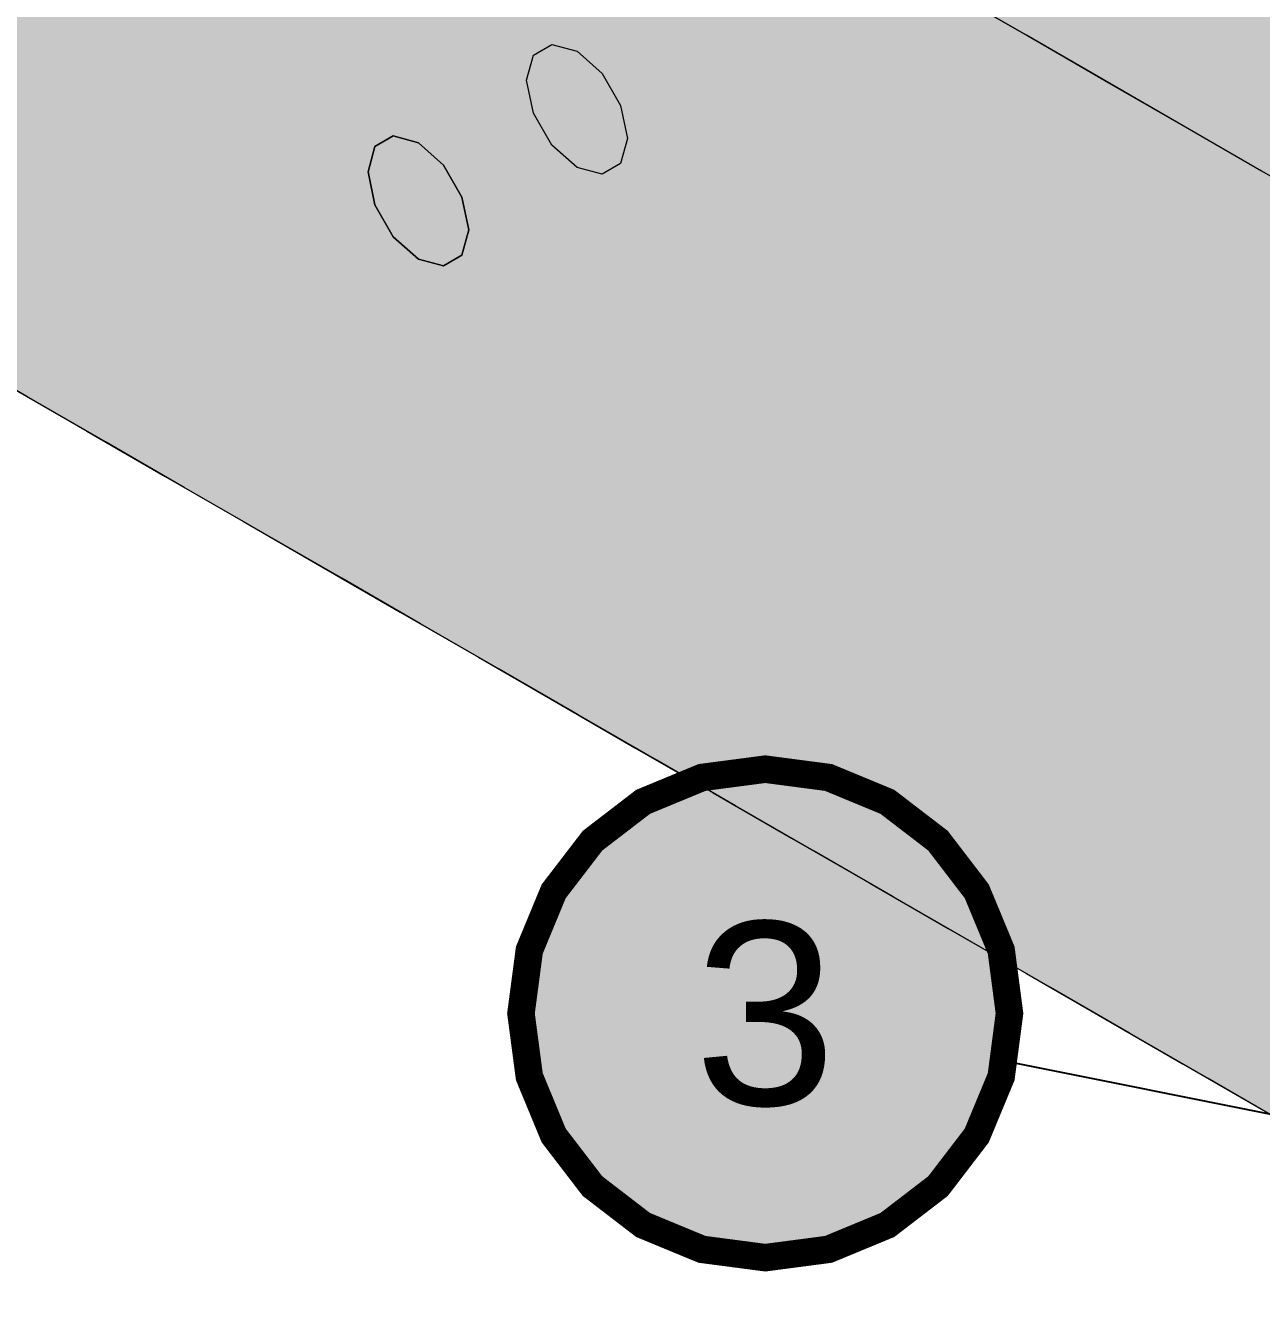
# Model space of a CAD drawing. Header units: metres. Extents: x 349021 to 349543, y 9281040 to 9281959.
# Drawn here: x 349203.0413 to 349203.2436, y 9281042.0405 to 9281042.2504 of the extents above; entities that cross this region are included whole.
import ezdxf
from ezdxf.enums import TextEntityAlignment as Align

# ---------------------------------------------------------------- set-up
doc = ezdxf.new("R2010")
doc.units = ezdxf.units.M
doc.header["$LTSCALE"] = 0.25
doc.layers.add('ISO-3D', color=7, linetype='CONTINUOUS', lineweight=13)
doc.layers.add('ISO-3D-ARISTAS', color=250, linetype='CONTINUOUS', lineweight=13)
doc.layers.add('LLAMADAS-NUM', color=30, linetype='CONTINUOUS', lineweight=25, true_color=0xc05014)
doc.styles.get("Standard").update_dxf_attribs({"font": 'arial.ttf'})

msp = doc.modelspace()

# ---------------------------------------------------------------- linework, layer by layer
at = {"layer": 'ISO-3D', "true_color": 0xafa288}
for points in [[(349203.16668, 9281042.25763), (349203.1795, 9281042.25023), (349203.16668, 9281042.27104), (349203.1795, 9281042.26364)], [(349203.0513, 9281042.25384), (349203.06412, 9281042.24644), (349203.0513, 9281042.26781), (349203.06412, 9281042.2604)], [(349203.10258, 9281042.2544), (349203.1154, 9281042.247), (349203.10258, 9281042.26781), (349203.1154, 9281042.26041)], [(349203.12822, 9281042.25301), (349203.14104, 9281042.24561), (349203.12822, 9281042.26642), (349203.14104, 9281042.25902)], [(349203.15386, 9281042.25162), (349203.16668, 9281042.24422), (349203.15386, 9281042.26503), (349203.16668, 9281042.25763)], [(349203.1795, 9281042.25023), (349203.19232, 9281042.24282), (349203.1795, 9281042.26364), (349203.19232, 9281042.25624)], [(349203.03848, 9281042.24727), (349203.0513, 9281042.23987), (349203.03848, 9281042.26124), (349203.0513, 9281042.25384)], [(349203.06412, 9281042.24644), (349203.07694, 9281042.23904), (349203.06412, 9281042.2604), (349203.07694, 9281042.253)], [(349203.07694, 9281042.253), (349203.08976, 9281042.2456), (349203.07694, 9281042.2611), (349203.08976, 9281042.2537)], [(349203.08976, 9281042.2537), (349203.10258, 9281042.2463), (349203.08976, 9281042.2618), (349203.10258, 9281042.2544)], [(349203.1154, 9281042.247), (349203.12822, 9281042.2396), (349203.1154, 9281042.26041), (349203.12822, 9281042.25301)], [(349203.14104, 9281042.24561), (349203.15386, 9281042.23821), (349203.14104, 9281042.25902), (349203.15386, 9281042.25162)], [(349203.16668, 9281042.24422), (349203.1795, 9281042.23681), (349203.16668, 9281042.25763), (349203.1795, 9281042.25023)], [(349203.19232, 9281042.24282), (349203.20514, 9281042.23542), (349203.19232, 9281042.25624), (349203.20514, 9281042.24884)], [(349203.10258, 9281042.2463), (349203.1154, 9281042.2389), (349203.10258, 9281042.2544), (349203.1154, 9281042.247)], [(349203.0513, 9281042.23987), (349203.06412, 9281042.23247), (349203.0513, 9281042.25384), (349203.06412, 9281042.24644)], [(349203.07694, 9281042.23904), (349203.08976, 9281042.23163), (349203.07694, 9281042.253), (349203.08976, 9281042.2456)], [(349203.08976, 9281042.2456), (349203.10258, 9281042.2382), (349203.08976, 9281042.2537), (349203.10258, 9281042.2463)], [(349203.12822, 9281042.2396), (349203.14104, 9281042.23219), (349203.12822, 9281042.25301), (349203.14104, 9281042.24561)], [(349203.15386, 9281042.23821), (349203.16668, 9281042.2308), (349203.15386, 9281042.25162), (349203.16668, 9281042.24422)], [(349203.1795, 9281042.23681), (349203.19232, 9281042.22941), (349203.1795, 9281042.25023), (349203.19232, 9281042.24282)], [(349203.20514, 9281042.23542), (349203.21796, 9281042.22802), (349203.20514, 9281042.24884), (349203.21796, 9281042.24143)], [(349203.03848, 9281042.23331), (349203.0513, 9281042.22591), (349203.03848, 9281042.24727), (349203.0513, 9281042.23987)], [(349203.06412, 9281042.23247), (349203.07694, 9281042.22507), (349203.06412, 9281042.24644), (349203.07694, 9281042.23904)], [(349203.08976, 9281042.23163), (349203.10258, 9281042.22423), (349203.08976, 9281042.2456), (349203.10258, 9281042.2382)], [(349203.10258, 9281042.2382), (349203.1154, 9281042.2308), (349203.10258, 9281042.2463), (349203.1154, 9281042.2389)], [(349203.1154, 9281042.2389), (349203.12822, 9281042.2315), (349203.1154, 9281042.247), (349203.12822, 9281042.2396)], [(349203.14104, 9281042.23219), (349203.15386, 9281042.22479), (349203.14104, 9281042.24561), (349203.15386, 9281042.23821)], [(349203.16668, 9281042.2308), (349203.1795, 9281042.2234), (349203.16668, 9281042.24422), (349203.1795, 9281042.23681)], [(349203.19232, 9281042.22941), (349203.20514, 9281042.22201), (349203.19232, 9281042.24282), (349203.20514, 9281042.23542)], [(349203.21796, 9281042.22802), (349203.23079, 9281042.22062), (349203.21796, 9281042.24143), (349203.23079, 9281042.23403)], [(349203.0513, 9281042.22591), (349203.06412, 9281042.2185), (349203.0513, 9281042.23987), (349203.06412, 9281042.23247)], [(349203.12822, 9281042.2315), (349203.14104, 9281042.22409), (349203.12822, 9281042.2396), (349203.14104, 9281042.23219)], [(349203.07694, 9281042.22507), (349203.08976, 9281042.21767), (349203.07694, 9281042.23904), (349203.08976, 9281042.23163)], [(349203.10258, 9281042.22423), (349203.1154, 9281042.21683), (349203.10258, 9281042.2382), (349203.1154, 9281042.2308)], [(349203.1154, 9281042.2308), (349203.12822, 9281042.2234), (349203.1154, 9281042.2389), (349203.12822, 9281042.2315)], [(349203.15386, 9281042.22479), (349203.16668, 9281042.21739), (349203.15386, 9281042.23821), (349203.16668, 9281042.2308)], [(349203.1795, 9281042.2234), (349203.19232, 9281042.216), (349203.1795, 9281042.23681), (349203.19232, 9281042.22941)], [(349203.20514, 9281042.22201), (349203.21796, 9281042.21461), (349203.20514, 9281042.23542), (349203.21796, 9281042.22802)], [(349203.03848, 9281042.21934), (349203.0513, 9281042.21194), (349203.03848, 9281042.23331), (349203.0513, 9281042.22591)], [(349203.23079, 9281042.22062), (349203.24361, 9281042.21322), (349203.23079, 9281042.23403), (349203.24361, 9281042.22663)], [(349203.06412, 9281042.2185), (349203.07694, 9281042.2111), (349203.06412, 9281042.23247), (349203.07694, 9281042.22507)], [(349203.08976, 9281042.21767), (349203.10258, 9281042.21027), (349203.08976, 9281042.23163), (349203.10258, 9281042.22423)], [(349203.1154, 9281042.21683), (349203.12822, 9281042.20943), (349203.1154, 9281042.2308), (349203.12822, 9281042.2234)], [(349203.12822, 9281042.2234), (349203.14104, 9281042.21599), (349203.12822, 9281042.2315), (349203.14104, 9281042.22409)], [(349203.14104, 9281042.22409), (349203.15386, 9281042.21669), (349203.14104, 9281042.23219), (349203.15386, 9281042.22479)], [(349203.16668, 9281042.21739), (349203.1795, 9281042.20999), (349203.16668, 9281042.2308), (349203.1795, 9281042.2234)], [(349203.19232, 9281042.216), (349203.20514, 9281042.2086), (349203.19232, 9281042.22941), (349203.20514, 9281042.22201)], [(349203.21796, 9281042.21461), (349203.23079, 9281042.20721), (349203.21796, 9281042.22802), (349203.23079, 9281042.22062)], [(349203.24361, 9281042.21322), (349203.25643, 9281042.20582), (349203.24361, 9281042.22663), (349203.25643, 9281042.21923)], [(349203.0513, 9281042.21194), (349203.06412, 9281042.20454), (349203.0513, 9281042.22591), (349203.06412, 9281042.2185)], [(349203.07694, 9281042.2111), (349203.08976, 9281042.2037), (349203.07694, 9281042.22507), (349203.08976, 9281042.21767)], [(349203.15386, 9281042.21669), (349203.16668, 9281042.20929), (349203.15386, 9281042.22479), (349203.16668, 9281042.21739)], [(349203.10258, 9281042.21027), (349203.1154, 9281042.20286), (349203.10258, 9281042.22423), (349203.1154, 9281042.21683)], [(349203.12822, 9281042.20943), (349203.14104, 9281042.20203), (349203.12822, 9281042.2234), (349203.14104, 9281042.21599)], [(349203.14104, 9281042.21599), (349203.15386, 9281042.20859), (349203.14104, 9281042.22409), (349203.15386, 9281042.21669)], [(349203.1795, 9281042.20999), (349203.19232, 9281042.20259), (349203.1795, 9281042.2234), (349203.19232, 9281042.216)], [(349203.20514, 9281042.2086), (349203.21796, 9281042.2012), (349203.20514, 9281042.22201), (349203.21796, 9281042.21461)], [(349203.23079, 9281042.20721), (349203.24361, 9281042.19981), (349203.23079, 9281042.22062), (349203.24361, 9281042.21322)], [(349203.03848, 9281042.20537), (349203.0513, 9281042.19797), (349203.03848, 9281042.21934), (349203.0513, 9281042.21194)], [(349203.06412, 9281042.20454), (349203.07694, 9281042.19714), (349203.06412, 9281042.2185), (349203.07694, 9281042.2111)], [(349203.08976, 9281042.2037), (349203.10258, 9281042.1963), (349203.08976, 9281042.21767), (349203.10258, 9281042.21027)], [(349203.1154, 9281042.20286), (349203.12822, 9281042.19546), (349203.1154, 9281042.21683), (349203.12822, 9281042.20943)], [(349203.15386, 9281042.20859), (349203.16668, 9281042.20119), (349203.15386, 9281042.21669), (349203.16668, 9281042.20929)], [(349203.16668, 9281042.20929), (349203.1795, 9281042.20189), (349203.16668, 9281042.21739), (349203.1795, 9281042.20999)], [(349203.14104, 9281042.20203), (349203.15386, 9281042.19463), (349203.14104, 9281042.21599), (349203.15386, 9281042.20859)], [(349203.19232, 9281042.20259), (349203.20514, 9281042.19519), (349203.19232, 9281042.216), (349203.20514, 9281042.2086)], [(349203.21796, 9281042.2012), (349203.23079, 9281042.19379), (349203.21796, 9281042.21461), (349203.23079, 9281042.20721)], [(349203.0513, 9281042.19797), (349203.06412, 9281042.19057), (349203.0513, 9281042.21194), (349203.06412, 9281042.20454)], [(349203.24361, 9281042.19981), (349203.25643, 9281042.1924), (349203.24361, 9281042.21322), (349203.25643, 9281042.20582)], [(349203.07694, 9281042.19714), (349203.08976, 9281042.18973), (349203.07694, 9281042.2111), (349203.08976, 9281042.2037)], [(349203.10258, 9281042.1963), (349203.1154, 9281042.1889), (349203.10258, 9281042.21027), (349203.1154, 9281042.20286)], [(349203.1795, 9281042.20189), (349203.19232, 9281042.19449), (349203.1795, 9281042.20999), (349203.19232, 9281042.20259)], [(349203.12822, 9281042.19546), (349203.14104, 9281042.18806), (349203.12822, 9281042.20943), (349203.14104, 9281042.20203)], [(349203.15386, 9281042.19463), (349203.16668, 9281042.18722), (349203.15386, 9281042.20859), (349203.16668, 9281042.20119)], [(349203.16668, 9281042.20119), (349203.1795, 9281042.19379), (349203.16668, 9281042.20929), (349203.1795, 9281042.20189)], [(349203.20514, 9281042.19519), (349203.21796, 9281042.18778), (349203.20514, 9281042.2086), (349203.21796, 9281042.2012)], [(349203.23079, 9281042.19379), (349203.24361, 9281042.18639), (349203.23079, 9281042.20721), (349203.24361, 9281042.19981)], [(349203.03848, 9281042.19141), (349203.0513, 9281042.18401), (349203.03848, 9281042.20537), (349203.0513, 9281042.19797)], [(349203.06412, 9281042.19057), (349203.07694, 9281042.18317), (349203.06412, 9281042.20454), (349203.07694, 9281042.19714)], [(349203.08976, 9281042.18973), (349203.10258, 9281042.18233), (349203.08976, 9281042.2037), (349203.10258, 9281042.1963)], [(349203.1154, 9281042.1889), (349203.12822, 9281042.1815), (349203.1154, 9281042.20286), (349203.12822, 9281042.19546)], [(349203.14104, 9281042.18806), (349203.15386, 9281042.18066), (349203.14104, 9281042.20203), (349203.15386, 9281042.19463)], [(349203.1795, 9281042.19379), (349203.19232, 9281042.18639), (349203.1795, 9281042.20189), (349203.19232, 9281042.19449)], [(349203.19232, 9281042.19449), (349203.20514, 9281042.18709), (349203.19232, 9281042.20259), (349203.20514, 9281042.19519)], [(349203.16668, 9281042.18722), (349203.1795, 9281042.17982), (349203.16668, 9281042.20119), (349203.1795, 9281042.19379)], [(349203.21796, 9281042.18778), (349203.23079, 9281042.18038), (349203.21796, 9281042.2012), (349203.23079, 9281042.19379)], [(349203.24361, 9281042.18639), (349203.25643, 9281042.17899), (349203.24361, 9281042.19981), (349203.25643, 9281042.1924)], [(349203.0513, 9281042.18401), (349203.06412, 9281042.1766), (349203.0513, 9281042.19797), (349203.06412, 9281042.19057)], [(349203.07694, 9281042.18317), (349203.08976, 9281042.17577), (349203.07694, 9281042.19714), (349203.08976, 9281042.18973)], [(349203.10258, 9281042.18233), (349203.1154, 9281042.17493), (349203.10258, 9281042.1963), (349203.1154, 9281042.1889)], [(349203.12822, 9281042.1815), (349203.14104, 9281042.17409), (349203.12822, 9281042.19546), (349203.14104, 9281042.18806)], [(349203.20514, 9281042.18709), (349203.21796, 9281042.17968), (349203.20514, 9281042.19519), (349203.21796, 9281042.18778)], [(349203.15386, 9281042.18066), (349203.16668, 9281042.17326), (349203.15386, 9281042.19463), (349203.16668, 9281042.18722)], [(349203.1795, 9281042.17982), (349203.19232, 9281042.17242), (349203.1795, 9281042.19379), (349203.19232, 9281042.18639)], [(349203.19232, 9281042.18639), (349203.20514, 9281042.17899), (349203.19232, 9281042.19449), (349203.20514, 9281042.18709)], [(349203.23079, 9281042.18038), (349203.24361, 9281042.17298), (349203.23079, 9281042.19379), (349203.24361, 9281042.18639)], [(349203.06412, 9281042.1766), (349203.07694, 9281042.1692), (349203.06412, 9281042.19057), (349203.07694, 9281042.18317)], [(349203.08976, 9281042.17577), (349203.10258, 9281042.16837), (349203.08976, 9281042.18973), (349203.10258, 9281042.18233)], [(349203.1154, 9281042.17493), (349203.12822, 9281042.16753), (349203.1154, 9281042.1889), (349203.12822, 9281042.1815)], [(349203.14104, 9281042.17409), (349203.15386, 9281042.16669), (349203.14104, 9281042.18806), (349203.15386, 9281042.18066)], [(349203.16668, 9281042.17326), (349203.1795, 9281042.16586), (349203.16668, 9281042.18722), (349203.1795, 9281042.17982)], [(349203.20514, 9281042.17899), (349203.21796, 9281042.17158), (349203.20514, 9281042.18709), (349203.21796, 9281042.17968)], [(349203.21796, 9281042.17968), (349203.23079, 9281042.17228), (349203.21796, 9281042.18778), (349203.23079, 9281042.18038)], [(349203.19232, 9281042.17242), (349203.20514, 9281042.16502), (349203.19232, 9281042.18639), (349203.20514, 9281042.17899)], [(349203.24361, 9281042.17298), (349203.25643, 9281042.16558), (349203.24361, 9281042.18639), (349203.25643, 9281042.17899)], [(349203.07694, 9281042.1692), (349203.08976, 9281042.1618), (349203.07694, 9281042.18317), (349203.08976, 9281042.17577)], [(349203.10258, 9281042.16837), (349203.1154, 9281042.16096), (349203.10258, 9281042.18233), (349203.1154, 9281042.17493)], [(349203.12822, 9281042.16753), (349203.14104, 9281042.16013), (349203.12822, 9281042.1815), (349203.14104, 9281042.17409)], [(349203.15386, 9281042.16669), (349203.16668, 9281042.15929), (349203.15386, 9281042.18066), (349203.16668, 9281042.17326)], [(349203.1795, 9281042.16586), (349203.19232, 9281042.15845), (349203.1795, 9281042.17982), (349203.19232, 9281042.17242)], [(349203.20514, 9281042.16502), (349203.21796, 9281042.15762), (349203.20514, 9281042.17899), (349203.21796, 9281042.17158)], [(349203.21796, 9281042.17158), (349203.23079, 9281042.16418), (349203.21796, 9281042.17968), (349203.23079, 9281042.17228)], [(349203.23079, 9281042.17228), (349203.24361, 9281042.16488), (349203.23079, 9281042.18038), (349203.24361, 9281042.17298)], [(349203.08976, 9281042.1618), (349203.10258, 9281042.1544), (349203.08976, 9281042.17577), (349203.10258, 9281042.16837)], [(349203.1154, 9281042.16096), (349203.12822, 9281042.15356), (349203.1154, 9281042.17493), (349203.12822, 9281042.16753)], [(349203.14104, 9281042.16013), (349203.15386, 9281042.15273), (349203.14104, 9281042.17409), (349203.15386, 9281042.16669)], [(349203.16668, 9281042.15929), (349203.1795, 9281042.15189), (349203.16668, 9281042.17326), (349203.1795, 9281042.16586)], [(349203.19232, 9281042.15845), (349203.20514, 9281042.15105), (349203.19232, 9281042.17242), (349203.20514, 9281042.16502)], [(349203.23079, 9281042.16418), (349203.24361, 9281042.15678), (349203.23079, 9281042.17228), (349203.24361, 9281042.16488)], [(349203.24361, 9281042.16488), (349203.25643, 9281042.15748), (349203.24361, 9281042.17298), (349203.25643, 9281042.16558)], [(349203.21796, 9281042.15762), (349203.23079, 9281042.15022), (349203.21796, 9281042.17158), (349203.23079, 9281042.16418)], [(349203.10258, 9281042.1544), (349203.1154, 9281042.147), (349203.10258, 9281042.16837), (349203.1154, 9281042.16096)], [(349203.12822, 9281042.15356), (349203.14104, 9281042.14616), (349203.12822, 9281042.16753), (349203.14104, 9281042.16013)], [(349203.15386, 9281042.15273), (349203.16668, 9281042.14532), (349203.15386, 9281042.16669), (349203.16668, 9281042.15929)], [(349203.1795, 9281042.15189), (349203.19232, 9281042.14449), (349203.1795, 9281042.16586), (349203.19232, 9281042.15845)], [(349203.20514, 9281042.15105), (349203.21796, 9281042.14365), (349203.20514, 9281042.16502), (349203.21796, 9281042.15762)], [(349203.23079, 9281042.15022), (349203.24361, 9281042.14281), (349203.23079, 9281042.16418), (349203.24361, 9281042.15678)], [(349203.24361, 9281042.15678), (349203.25643, 9281042.14938), (349203.24361, 9281042.16488), (349203.25643, 9281042.15748)], [(349203.1154, 9281042.147), (349203.12822, 9281042.1396), (349203.1154, 9281042.16096), (349203.12822, 9281042.15356)], [(349203.14104, 9281042.14616), (349203.15386, 9281042.13876), (349203.14104, 9281042.16013), (349203.15386, 9281042.15273)], [(349203.16668, 9281042.14532), (349203.1795, 9281042.13792), (349203.16668, 9281042.15929), (349203.1795, 9281042.15189)], [(349203.19232, 9281042.14449), (349203.20514, 9281042.13709), (349203.19232, 9281042.15845), (349203.20514, 9281042.15105)], [(349203.21796, 9281042.14365), (349203.23079, 9281042.13625), (349203.21796, 9281042.15762), (349203.23079, 9281042.15022)], [(349203.24361, 9281042.14281), (349203.25643, 9281042.13541), (349203.24361, 9281042.15678), (349203.25643, 9281042.14938)], [(349203.12822, 9281042.1396), (349203.14104, 9281042.13219), (349203.12822, 9281042.15356), (349203.14104, 9281042.14616)], [(349203.15386, 9281042.13876), (349203.16668, 9281042.13136), (349203.15386, 9281042.15273), (349203.16668, 9281042.14532)], [(349203.1795, 9281042.13792), (349203.19232, 9281042.13052), (349203.1795, 9281042.15189), (349203.19232, 9281042.14449)], [(349203.20514, 9281042.13709), (349203.21796, 9281042.12968), (349203.20514, 9281042.15105), (349203.21796, 9281042.14365)], [(349203.23079, 9281042.13625), (349203.24361, 9281042.12885), (349203.23079, 9281042.15022), (349203.24361, 9281042.14281)], [(349203.14104, 9281042.13219), (349203.15386, 9281042.12479), (349203.14104, 9281042.14616), (349203.15386, 9281042.13876)], [(349203.16668, 9281042.13136), (349203.1795, 9281042.12396), (349203.16668, 9281042.14532), (349203.1795, 9281042.13792)], [(349203.19232, 9281042.13052), (349203.20514, 9281042.12312), (349203.19232, 9281042.14449), (349203.20514, 9281042.13709)], [(349203.21796, 9281042.12968), (349203.23079, 9281042.12228), (349203.21796, 9281042.14365), (349203.23079, 9281042.13625)], [(349203.24361, 9281042.12885), (349203.25643, 9281042.12145), (349203.24361, 9281042.14281), (349203.25643, 9281042.13541)], [(349203.15386, 9281042.12479), (349203.16668, 9281042.11739), (349203.15386, 9281042.13876), (349203.16668, 9281042.13136)], [(349203.1795, 9281042.12396), (349203.19232, 9281042.11655), (349203.1795, 9281042.13792), (349203.19232, 9281042.13052)], [(349203.20514, 9281042.12312), (349203.21796, 9281042.11572), (349203.20514, 9281042.13709), (349203.21796, 9281042.12968)], [(349203.23079, 9281042.12228), (349203.24361, 9281042.11488), (349203.23079, 9281042.13625), (349203.24361, 9281042.12885)], [(349203.16668, 9281042.11739), (349203.1795, 9281042.10999), (349203.16668, 9281042.13136), (349203.1795, 9281042.12396)], [(349203.19232, 9281042.11655), (349203.20514, 9281042.10915), (349203.19232, 9281042.13052), (349203.20514, 9281042.12312)], [(349203.21796, 9281042.11572), (349203.23079, 9281042.10832), (349203.21796, 9281042.12968), (349203.23079, 9281042.12228)], [(349203.24361, 9281042.11488), (349203.25643, 9281042.10748), (349203.24361, 9281042.12885), (349203.25643, 9281042.12145)], [(349203.1795, 9281042.10999), (349203.19232, 9281042.10259), (349203.1795, 9281042.12396), (349203.19232, 9281042.11655)], [(349203.20514, 9281042.10915), (349203.21796, 9281042.10175), (349203.20514, 9281042.12312), (349203.21796, 9281042.11572)], [(349203.23079, 9281042.10832), (349203.24361, 9281042.10091), (349203.23079, 9281042.12228), (349203.24361, 9281042.11488)], [(349203.19232, 9281042.10259), (349203.20514, 9281042.09519), (349203.19232, 9281042.11655), (349203.20514, 9281042.10915)], [(349203.21796, 9281042.10175), (349203.23079, 9281042.09435), (349203.21796, 9281042.11572), (349203.23079, 9281042.10832)], [(349203.24361, 9281042.10091), (349203.25643, 9281042.09351), (349203.24361, 9281042.11488), (349203.25643, 9281042.10748)], [(349203.20514, 9281042.09519), (349203.21796, 9281042.08778), (349203.20514, 9281042.10915), (349203.21796, 9281042.10175)], [(349203.23079, 9281042.09435), (349203.24361, 9281042.08695), (349203.23079, 9281042.10832), (349203.24361, 9281042.10091)], [(349203.21796, 9281042.08778), (349203.23079, 9281042.08038), (349203.21796, 9281042.10175), (349203.23079, 9281042.09435)], [(349203.24361, 9281042.08695), (349203.25643, 9281042.07955), (349203.24361, 9281042.10091), (349203.25643, 9281042.09351)], [(349203.23079, 9281042.08038), (349203.24361, 9281042.07298), (349203.23079, 9281042.09435), (349203.24361, 9281042.08695)], [(349203.24361, 9281042.07298), (349203.25643, 9281042.06558), (349203.24361, 9281042.08695), (349203.25643, 9281042.07955)]]:
    msp.add_solid(points, dxfattribs=at)
at = {"layer": 'ISO-3D', "true_color": 0x9e9c96}
for points in [[(349203.03964, 9281042.26314), (349203.05254, 9281042.25569), (349203.0271, 9281042.2559), (349203.04, 9281042.24845)], [(349203.06508, 9281042.26293), (349203.07798, 9281042.25549), (349203.05254, 9281042.25569), (349203.06544, 9281042.24825)], [(349203.09052, 9281042.26273), (349203.10341, 9281042.25528), (349203.07798, 9281042.25549), (349203.09087, 9281042.24804)], [(349203.11596, 9281042.26252), (349203.12885, 9281042.25507), (349203.10341, 9281042.25528), (349203.11631, 9281042.24783)], [(349203.14139, 9281042.26231), (349203.15429, 9281042.25487), (349203.12885, 9281042.25507), (349203.14175, 9281042.24763)], [(349203.20435, 9281042.26311), (349203.21716, 9281042.25571), (349203.19239, 9281042.2562), (349203.2052, 9281042.2488)], [(349203.22913, 9281042.26262), (349203.24194, 9281042.25523), (349203.21716, 9281042.25571), (349203.22998, 9281042.24832)], [(349203.16683, 9281042.26211), (349203.17973, 9281042.25466), (349203.15429, 9281042.25487), (349203.16719, 9281042.24742)], [(349203.19227, 9281042.2619), (349203.20517, 9281042.25445), (349203.17973, 9281042.25466), (349203.19263, 9281042.24721)], [(349203.21771, 9281042.26169), (349203.2306, 9281042.25425), (349203.20517, 9281042.25445), (349203.21806, 9281042.24701)], [(349203.24314, 9281042.26149), (349203.25604, 9281042.25404), (349203.2306, 9281042.25425), (349203.2435, 9281042.2468)], [(349203.25391, 9281042.26214), (349203.26672, 9281042.25474), (349203.24194, 9281042.25523), (349203.25475, 9281042.24783)], [(349203.05254, 9281042.25569), (349203.06544, 9281042.24825), (349203.04, 9281042.24845), (349203.0529, 9281042.24101)], [(349203.07798, 9281042.25549), (349203.09087, 9281042.24804), (349203.06544, 9281042.24825), (349203.07833, 9281042.2408)], [(349203.10341, 9281042.25528), (349203.11631, 9281042.24783), (349203.09087, 9281042.24804), (349203.10377, 9281042.24059)], [(349203.12885, 9281042.25507), (349203.14175, 9281042.24763), (349203.11631, 9281042.24783), (349203.12921, 9281042.24039)], [(349203.15429, 9281042.25487), (349203.16719, 9281042.24742), (349203.14175, 9281042.24763), (349203.15465, 9281042.24018)], [(349203.17973, 9281042.25466), (349203.19263, 9281042.24721), (349203.16719, 9281042.24742), (349203.18009, 9281042.23997)], [(349203.20517, 9281042.25445), (349203.21806, 9281042.24701), (349203.19263, 9281042.24721), (349203.20552, 9281042.23977)], [(349203.21716, 9281042.25571), (349203.22998, 9281042.24832), (349203.2052, 9281042.2488), (349203.21801, 9281042.24141)], [(349203.2306, 9281042.25425), (349203.2435, 9281042.2468), (349203.21806, 9281042.24701), (349203.23096, 9281042.23956)], [(349203.24194, 9281042.25523), (349203.25475, 9281042.24783), (349203.22998, 9281042.24832), (349203.24279, 9281042.24092)], [(349203.25604, 9281042.25404), (349203.26894, 9281042.24659), (349203.2435, 9281042.2468), (349203.2564, 9281042.23935)], [(349203.04, 9281042.24845), (349203.0529, 9281042.24101), (349203.02746, 9281042.24121), (349203.04036, 9281042.23377)], [(349203.06544, 9281042.24825), (349203.07833, 9281042.2408), (349203.0529, 9281042.24101), (349203.06579, 9281042.23356)], [(349203.09087, 9281042.24804), (349203.10377, 9281042.24059), (349203.07833, 9281042.2408), (349203.09123, 9281042.23335)], [(349203.11631, 9281042.24783), (349203.12921, 9281042.24039), (349203.10377, 9281042.24059), (349203.11667, 9281042.23315)], [(349203.14175, 9281042.24763), (349203.15465, 9281042.24018), (349203.12921, 9281042.24039), (349203.14211, 9281042.23294)], [(349203.22998, 9281042.24832), (349203.24279, 9281042.24092), (349203.21801, 9281042.24141), (349203.23082, 9281042.23401)], [(349203.25475, 9281042.24783), (349203.26757, 9281042.24043), (349203.24279, 9281042.24092), (349203.2556, 9281042.23352)], [(349203.16719, 9281042.24742), (349203.18009, 9281042.23997), (349203.15465, 9281042.24018), (349203.16755, 9281042.23273)], [(349203.19263, 9281042.24721), (349203.20552, 9281042.23977), (349203.18009, 9281042.23997), (349203.19298, 9281042.23253)], [(349203.21806, 9281042.24701), (349203.23096, 9281042.23956), (349203.20552, 9281042.23977), (349203.21842, 9281042.23232)], [(349203.2435, 9281042.2468), (349203.2564, 9281042.23935), (349203.23096, 9281042.23956), (349203.24386, 9281042.23211)], [(349203.0529, 9281042.24101), (349203.06579, 9281042.23356), (349203.04036, 9281042.23377), (349203.05325, 9281042.22632)], [(349203.07833, 9281042.2408), (349203.09123, 9281042.23335), (349203.06579, 9281042.23356), (349203.07869, 9281042.22611)], [(349203.10377, 9281042.24059), (349203.11667, 9281042.23315), (349203.09123, 9281042.23335), (349203.10413, 9281042.22591)], [(349203.12921, 9281042.24039), (349203.14211, 9281042.23294), (349203.11667, 9281042.23315), (349203.12957, 9281042.2257)], [(349203.15465, 9281042.24018), (349203.16755, 9281042.23273), (349203.14211, 9281042.23294), (349203.15501, 9281042.22549)], [(349203.18009, 9281042.23997), (349203.19298, 9281042.23253), (349203.16755, 9281042.23273), (349203.18044, 9281042.22529)], [(349203.20552, 9281042.23977), (349203.21842, 9281042.23232), (349203.19298, 9281042.23253), (349203.20588, 9281042.22508)], [(349203.23096, 9281042.23956), (349203.24386, 9281042.23211), (349203.21842, 9281042.23232), (349203.23132, 9281042.22487)], [(349203.24279, 9281042.24092), (349203.2556, 9281042.23352), (349203.23082, 9281042.23401), (349203.24363, 9281042.22661)], [(349203.04036, 9281042.23377), (349203.05325, 9281042.22632), (349203.02782, 9281042.22653), (349203.04071, 9281042.21908)], [(349203.06579, 9281042.23356), (349203.07869, 9281042.22611), (349203.05325, 9281042.22632), (349203.06615, 9281042.21887)], [(349203.09123, 9281042.23335), (349203.10413, 9281042.22591), (349203.07869, 9281042.22611), (349203.09159, 9281042.21867)], [(349203.11667, 9281042.23315), (349203.12957, 9281042.2257), (349203.10413, 9281042.22591), (349203.11703, 9281042.21846)], [(349203.14211, 9281042.23294), (349203.15501, 9281042.22549), (349203.12957, 9281042.2257), (349203.14247, 9281042.21825)], [(349203.16755, 9281042.23273), (349203.18044, 9281042.22529), (349203.15501, 9281042.22549), (349203.1679, 9281042.21805)], [(349203.19298, 9281042.23253), (349203.20588, 9281042.22508), (349203.18044, 9281042.22529), (349203.19334, 9281042.21784)], [(349203.21842, 9281042.23232), (349203.23132, 9281042.22487), (349203.20588, 9281042.22508), (349203.21878, 9281042.21763)], [(349203.24386, 9281042.23211), (349203.25676, 9281042.22467), (349203.23132, 9281042.22487), (349203.24422, 9281042.21743)], [(349203.05325, 9281042.22632), (349203.06615, 9281042.21887), (349203.04071, 9281042.21908), (349203.05361, 9281042.21163)], [(349203.07869, 9281042.22611), (349203.09159, 9281042.21867), (349203.06615, 9281042.21887), (349203.07905, 9281042.21143)], [(349203.10413, 9281042.22591), (349203.11703, 9281042.21846), (349203.09159, 9281042.21867), (349203.10449, 9281042.21122)], [(349203.12957, 9281042.2257), (349203.14247, 9281042.21825), (349203.11703, 9281042.21846), (349203.12993, 9281042.21101)], [(349203.15501, 9281042.22549), (349203.1679, 9281042.21805), (349203.14247, 9281042.21825), (349203.15536, 9281042.21081)], [(349203.18044, 9281042.22529), (349203.19334, 9281042.21784), (349203.1679, 9281042.21805), (349203.1808, 9281042.2106)], [(349203.20588, 9281042.22508), (349203.21878, 9281042.21763), (349203.19334, 9281042.21784), (349203.20624, 9281042.21039)], [(349203.23132, 9281042.22487), (349203.24422, 9281042.21743), (349203.21878, 9281042.21763), (349203.23168, 9281042.21019)], [(349203.04071, 9281042.21908), (349203.05361, 9281042.21163), (349203.02817, 9281042.21184), (349203.04107, 9281042.20439)], [(349203.06615, 9281042.21887), (349203.07905, 9281042.21143), (349203.05361, 9281042.21163), (349203.06651, 9281042.20419)], [(349203.09159, 9281042.21867), (349203.10449, 9281042.21122), (349203.07905, 9281042.21143), (349203.09195, 9281042.20398)], [(349203.11703, 9281042.21846), (349203.12993, 9281042.21101), (349203.10449, 9281042.21122), (349203.11739, 9281042.20377)], [(349203.14247, 9281042.21825), (349203.15536, 9281042.21081), (349203.12993, 9281042.21101), (349203.14282, 9281042.20357)], [(349203.1679, 9281042.21805), (349203.1808, 9281042.2106), (349203.15536, 9281042.21081), (349203.16826, 9281042.20336)], [(349203.19334, 9281042.21784), (349203.20624, 9281042.21039), (349203.1808, 9281042.2106), (349203.1937, 9281042.20315)], [(349203.21878, 9281042.21763), (349203.23168, 9281042.21019), (349203.20624, 9281042.21039), (349203.21914, 9281042.20295)], [(349203.24422, 9281042.21743), (349203.25712, 9281042.20998), (349203.23168, 9281042.21019), (349203.24458, 9281042.20274)], [(349203.05361, 9281042.21163), (349203.06651, 9281042.20419), (349203.04107, 9281042.20439), (349203.05397, 9281042.19695)], [(349203.07905, 9281042.21143), (349203.09195, 9281042.20398), (349203.06651, 9281042.20419), (349203.07941, 9281042.19674)], [(349203.10449, 9281042.21122), (349203.11739, 9281042.20377), (349203.09195, 9281042.20398), (349203.10485, 9281042.19653)], [(349203.12993, 9281042.21101), (349203.14282, 9281042.20357), (349203.11739, 9281042.20377), (349203.13028, 9281042.19633)], [(349203.15536, 9281042.21081), (349203.16826, 9281042.20336), (349203.14282, 9281042.20357), (349203.15572, 9281042.19612)], [(349203.1808, 9281042.2106), (349203.1937, 9281042.20315), (349203.16826, 9281042.20336), (349203.18116, 9281042.19591)], [(349203.20624, 9281042.21039), (349203.21914, 9281042.20295), (349203.1937, 9281042.20315), (349203.2066, 9281042.19571)], [(349203.23168, 9281042.21019), (349203.24458, 9281042.20274), (349203.21914, 9281042.20295), (349203.23204, 9281042.1955)], [(349203.04107, 9281042.20439), (349203.05397, 9281042.19695), (349203.02853, 9281042.19715), (349203.04143, 9281042.18971)], [(349203.06651, 9281042.20419), (349203.07941, 9281042.19674), (349203.05397, 9281042.19695), (349203.06687, 9281042.1895)], [(349203.09195, 9281042.20398), (349203.10485, 9281042.19653), (349203.07941, 9281042.19674), (349203.09231, 9281042.18929)], [(349203.11739, 9281042.20377), (349203.13028, 9281042.19633), (349203.10485, 9281042.19653), (349203.11774, 9281042.18909)], [(349203.14282, 9281042.20357), (349203.15572, 9281042.19612), (349203.13028, 9281042.19633), (349203.14318, 9281042.18888)], [(349203.16826, 9281042.20336), (349203.18116, 9281042.19591), (349203.15572, 9281042.19612), (349203.16862, 9281042.18867)], [(349203.1937, 9281042.20315), (349203.2066, 9281042.19571), (349203.18116, 9281042.19591), (349203.19406, 9281042.18847)], [(349203.21914, 9281042.20295), (349203.23204, 9281042.1955), (349203.2066, 9281042.19571), (349203.2195, 9281042.18826)], [(349203.24458, 9281042.20274), (349203.25747, 9281042.19529), (349203.23204, 9281042.1955), (349203.24493, 9281042.18805)], [(349203.05397, 9281042.19695), (349203.06687, 9281042.1895), (349203.04143, 9281042.18971), (349203.05433, 9281042.18226)], [(349203.07941, 9281042.19674), (349203.09231, 9281042.18929), (349203.06687, 9281042.1895), (349203.07977, 9281042.18205)], [(349203.10485, 9281042.19653), (349203.11774, 9281042.18909), (349203.09231, 9281042.18929), (349203.1052, 9281042.18185)], [(349203.13028, 9281042.19633), (349203.14318, 9281042.18888), (349203.11774, 9281042.18909), (349203.13064, 9281042.18164)], [(349203.15572, 9281042.19612), (349203.16862, 9281042.18867), (349203.14318, 9281042.18888), (349203.15608, 9281042.18143)], [(349203.18116, 9281042.19591), (349203.19406, 9281042.18847), (349203.16862, 9281042.18867), (349203.18152, 9281042.18123)], [(349203.2066, 9281042.19571), (349203.2195, 9281042.18826), (349203.19406, 9281042.18847), (349203.20696, 9281042.18102)], [(349203.23204, 9281042.1955), (349203.24493, 9281042.18805), (349203.2195, 9281042.18826), (349203.23239, 9281042.18081)], [(349203.06687, 9281042.1895), (349203.07977, 9281042.18205), (349203.05433, 9281042.18226), (349203.06723, 9281042.17481)], [(349203.09231, 9281042.18929), (349203.1052, 9281042.18185), (349203.07977, 9281042.18205), (349203.09266, 9281042.17461)], [(349203.11774, 9281042.18909), (349203.13064, 9281042.18164), (349203.1052, 9281042.18185), (349203.1181, 9281042.1744)], [(349203.14318, 9281042.18888), (349203.15608, 9281042.18143), (349203.13064, 9281042.18164), (349203.14354, 9281042.17419)], [(349203.16862, 9281042.18867), (349203.18152, 9281042.18123), (349203.15608, 9281042.18143), (349203.16898, 9281042.17399)], [(349203.19406, 9281042.18847), (349203.20696, 9281042.18102), (349203.18152, 9281042.18123), (349203.19442, 9281042.17378)], [(349203.2195, 9281042.18826), (349203.23239, 9281042.18081), (349203.20696, 9281042.18102), (349203.21985, 9281042.17357)], [(349203.24493, 9281042.18805), (349203.25783, 9281042.18061), (349203.23239, 9281042.18081), (349203.24529, 9281042.17337)], [(349203.07977, 9281042.18205), (349203.09266, 9281042.17461), (349203.06723, 9281042.17481), (349203.08012, 9281042.16737)], [(349203.1052, 9281042.18185), (349203.1181, 9281042.1744), (349203.09266, 9281042.17461), (349203.10556, 9281042.16716)], [(349203.13064, 9281042.18164), (349203.14354, 9281042.17419), (349203.1181, 9281042.1744), (349203.131, 9281042.16695)], [(349203.15608, 9281042.18143), (349203.16898, 9281042.17399), (349203.14354, 9281042.17419), (349203.15644, 9281042.16675)], [(349203.18152, 9281042.18123), (349203.19442, 9281042.17378), (349203.16898, 9281042.17399), (349203.18188, 9281042.16654)], [(349203.20696, 9281042.18102), (349203.21985, 9281042.17357), (349203.19442, 9281042.17378), (349203.20731, 9281042.16633)], [(349203.23239, 9281042.18081), (349203.24529, 9281042.17337), (349203.21985, 9281042.17357), (349203.23275, 9281042.16613)], [(349203.09266, 9281042.17461), (349203.10556, 9281042.16716), (349203.08012, 9281042.16737), (349203.09302, 9281042.15992)], [(349203.1181, 9281042.1744), (349203.131, 9281042.16695), (349203.10556, 9281042.16716), (349203.11846, 9281042.15971)], [(349203.14354, 9281042.17419), (349203.15644, 9281042.16675), (349203.131, 9281042.16695), (349203.1439, 9281042.15951)], [(349203.16898, 9281042.17399), (349203.18188, 9281042.16654), (349203.15644, 9281042.16675), (349203.16934, 9281042.1593)], [(349203.19442, 9281042.17378), (349203.20731, 9281042.16633), (349203.18188, 9281042.16654), (349203.19477, 9281042.15909)], [(349203.21985, 9281042.17357), (349203.23275, 9281042.16613), (349203.20731, 9281042.16633), (349203.22021, 9281042.15889)], [(349203.24529, 9281042.17337), (349203.25819, 9281042.16592), (349203.23275, 9281042.16613), (349203.24565, 9281042.15868)], [(349203.10556, 9281042.16716), (349203.11846, 9281042.15971), (349203.09302, 9281042.15992), (349203.10592, 9281042.15247)], [(349203.131, 9281042.16695), (349203.1439, 9281042.15951), (349203.11846, 9281042.15971), (349203.13136, 9281042.15227)], [(349203.15644, 9281042.16675), (349203.16934, 9281042.1593), (349203.1439, 9281042.15951), (349203.1568, 9281042.15206)], [(349203.18188, 9281042.16654), (349203.19477, 9281042.15909), (349203.16934, 9281042.1593), (349203.18223, 9281042.15185)], [(349203.20731, 9281042.16633), (349203.22021, 9281042.15889), (349203.19477, 9281042.15909), (349203.20767, 9281042.15165)], [(349203.23275, 9281042.16613), (349203.24565, 9281042.15868), (349203.22021, 9281042.15889), (349203.23311, 9281042.15144)], [(349203.11846, 9281042.15971), (349203.13136, 9281042.15227), (349203.10592, 9281042.15247), (349203.11882, 9281042.14503)], [(349203.1439, 9281042.15951), (349203.1568, 9281042.15206), (349203.13136, 9281042.15227), (349203.14425, 9281042.14482)], [(349203.16934, 9281042.1593), (349203.18223, 9281042.15185), (349203.1568, 9281042.15206), (349203.16969, 9281042.14461)], [(349203.19477, 9281042.15909), (349203.20767, 9281042.15165), (349203.18223, 9281042.15185), (349203.19513, 9281042.14441)], [(349203.22021, 9281042.15889), (349203.23311, 9281042.15144), (349203.20767, 9281042.15165), (349203.22057, 9281042.1442)], [(349203.24565, 9281042.15868), (349203.25855, 9281042.15123), (349203.23311, 9281042.15144), (349203.24601, 9281042.14399)], [(349203.13136, 9281042.15227), (349203.14425, 9281042.14482), (349203.11882, 9281042.14503), (349203.13171, 9281042.13758)], [(349203.1568, 9281042.15206), (349203.16969, 9281042.14461), (349203.14425, 9281042.14482), (349203.15715, 9281042.13737)], [(349203.18223, 9281042.15185), (349203.19513, 9281042.14441), (349203.16969, 9281042.14461), (349203.18259, 9281042.13717)], [(349203.20767, 9281042.15165), (349203.22057, 9281042.1442), (349203.19513, 9281042.14441), (349203.20803, 9281042.13696)], [(349203.23311, 9281042.15144), (349203.24601, 9281042.14399), (349203.22057, 9281042.1442), (349203.23347, 9281042.13675)], [(349203.14425, 9281042.14482), (349203.15715, 9281042.13737), (349203.13171, 9281042.13758), (349203.14461, 9281042.13013)], [(349203.16969, 9281042.14461), (349203.18259, 9281042.13717), (349203.15715, 9281042.13737), (349203.17005, 9281042.12993)], [(349203.19513, 9281042.14441), (349203.20803, 9281042.13696), (349203.18259, 9281042.13717), (349203.19549, 9281042.12972)], [(349203.22057, 9281042.1442), (349203.23347, 9281042.13675), (349203.20803, 9281042.13696), (349203.22093, 9281042.12951)], [(349203.24601, 9281042.14399), (349203.2589, 9281042.13655), (349203.23347, 9281042.13675), (349203.24636, 9281042.12931)], [(349203.15715, 9281042.13737), (349203.17005, 9281042.12993), (349203.14461, 9281042.13013), (349203.15751, 9281042.12269)], [(349203.18259, 9281042.13717), (349203.19549, 9281042.12972), (349203.17005, 9281042.12993), (349203.18295, 9281042.12248)], [(349203.20803, 9281042.13696), (349203.22093, 9281042.12951), (349203.19549, 9281042.12972), (349203.20839, 9281042.12227)], [(349203.23347, 9281042.13675), (349203.24636, 9281042.12931), (349203.22093, 9281042.12951), (349203.23382, 9281042.12207)], [(349203.17005, 9281042.12993), (349203.18295, 9281042.12248), (349203.15751, 9281042.12269), (349203.17041, 9281042.11524)], [(349203.19549, 9281042.12972), (349203.20839, 9281042.12227), (349203.18295, 9281042.12248), (349203.19585, 9281042.11503)], [(349203.22093, 9281042.12951), (349203.23382, 9281042.12207), (349203.20839, 9281042.12227), (349203.22128, 9281042.11483)], [(349203.24636, 9281042.12931), (349203.25926, 9281042.12186), (349203.23382, 9281042.12207), (349203.24672, 9281042.11462)], [(349203.18295, 9281042.12248), (349203.19585, 9281042.11503), (349203.17041, 9281042.11524), (349203.18331, 9281042.10779)], [(349203.20839, 9281042.12227), (349203.22128, 9281042.11483), (349203.19585, 9281042.11503), (349203.20874, 9281042.10759)], [(349203.23382, 9281042.12207), (349203.24672, 9281042.11462), (349203.22128, 9281042.11483), (349203.23418, 9281042.10738)], [(349203.19585, 9281042.11503), (349203.20874, 9281042.10759), (349203.18331, 9281042.10779), (349203.1962, 9281042.10035)], [(349203.22128, 9281042.11483), (349203.23418, 9281042.10738), (349203.20874, 9281042.10759), (349203.22164, 9281042.10014)], [(349203.24672, 9281042.11462), (349203.25962, 9281042.10717), (349203.23418, 9281042.10738), (349203.24708, 9281042.09993)], [(349203.20874, 9281042.10759), (349203.22164, 9281042.10014), (349203.1962, 9281042.10035), (349203.2091, 9281042.0929)], [(349203.23418, 9281042.10738), (349203.24708, 9281042.09993), (349203.22164, 9281042.10014), (349203.23454, 9281042.09269)], [(349203.22164, 9281042.10014), (349203.23454, 9281042.09269), (349203.2091, 9281042.0929), (349203.222, 9281042.08545)], [(349203.24708, 9281042.09993), (349203.25998, 9281042.09249), (349203.23454, 9281042.09269), (349203.24744, 9281042.08525)], [(349203.23454, 9281042.09269), (349203.24744, 9281042.08525), (349203.222, 9281042.08545), (349203.2349, 9281042.07801)], [(349203.24744, 9281042.08525), (349203.26034, 9281042.0778), (349203.2349, 9281042.07801), (349203.2478, 9281042.07056)]]:
    msp.add_solid(points, dxfattribs=at)
at = {"layer": 'ISO-3D', "true_color": 0x583825}
for points in [[(349203.1233, 9281042.24149), (349203.12441, 9281042.24561), (349203.09732, 9281042.22649), (349203.09843, 9281042.23061)], [(349203.1398, 9281042.23196), (349203.13869, 9281042.22784), (349203.11382, 9281042.21696), (349203.11271, 9281042.21284)]]:
    msp.add_solid(points, dxfattribs=at)
at = {"layer": 'ISO-3D', "true_color": 0x603d28}
for points in [[(349203.12441, 9281042.24561), (349203.12743, 9281042.24736), (349203.09843, 9281042.23061), (349203.10145, 9281042.23236)], [(349203.13869, 9281042.22784), (349203.13568, 9281042.22609), (349203.11271, 9281042.21284), (349203.10969, 9281042.21109)]]:
    msp.add_solid(points, dxfattribs=at)
at = {"layer": 'ISO-3D', "true_color": 0x754a31}
for points in [[(349203.12743, 9281042.24736), (349203.13155, 9281042.24625), (349203.10145, 9281042.23236), (349203.10557, 9281042.23125)], [(349203.13568, 9281042.22609), (349203.13155, 9281042.2272), (349203.10969, 9281042.21109), (349203.10557, 9281042.2122)]]:
    msp.add_solid(points, dxfattribs=at)
at = {"layer": 'ISO-3D', "true_color": 0x7f5135}
for points in [[(349203.13155, 9281042.24625), (349203.13568, 9281042.24259), (349203.10557, 9281042.23125), (349203.10969, 9281042.22759)], [(349203.13155, 9281042.2272), (349203.12743, 9281042.23086), (349203.10557, 9281042.2122), (349203.10145, 9281042.21586)]]:
    msp.add_solid(points, dxfattribs=at)
at = {"layer": 'ISO-3D', "true_color": 0x6f472f}
for points in [[(349203.13155, 9281042.23672), (349203.1233, 9281042.24149), (349203.12441, 9281042.24561)], [(349203.13155, 9281042.23672), (349203.12441, 9281042.24561), (349203.12743, 9281042.24736)], [(349203.13155, 9281042.23672), (349203.12743, 9281042.24736), (349203.13155, 9281042.24625)], [(349203.13155, 9281042.23672), (349203.13155, 9281042.24625), (349203.13568, 9281042.24259)], [(349203.13155, 9281042.23672), (349203.12441, 9281042.23609), (349203.1233, 9281042.24149)], [(349203.13155, 9281042.23672), (349203.13568, 9281042.24259), (349203.13869, 9281042.23736)], [(349203.13155, 9281042.23672), (349203.13869, 9281042.23736), (349203.1398, 9281042.23196)], [(349203.13155, 9281042.23672), (349203.12743, 9281042.23086), (349203.12441, 9281042.23609)], [(349203.13155, 9281042.23672), (349203.13155, 9281042.2272), (349203.12743, 9281042.23086)], [(349203.13155, 9281042.23672), (349203.13568, 9281042.22609), (349203.13155, 9281042.2272)], [(349203.13155, 9281042.23672), (349203.13869, 9281042.22784), (349203.13568, 9281042.22609)], [(349203.13155, 9281042.23672), (349203.1398, 9281042.23196), (349203.13869, 9281042.22784)], [(349203.10557, 9281042.22173), (349203.09843, 9281042.23061), (349203.10145, 9281042.23236)], [(349203.10557, 9281042.22173), (349203.10145, 9281042.23236), (349203.10557, 9281042.23125)], [(349203.10557, 9281042.22173), (349203.10557, 9281042.23125), (349203.10969, 9281042.22759)], [(349203.10557, 9281042.22173), (349203.09732, 9281042.22649), (349203.09843, 9281042.23061)], [(349203.10557, 9281042.22173), (349203.10969, 9281042.22759), (349203.11271, 9281042.22236)], [(349203.10557, 9281042.22173), (349203.09843, 9281042.22109), (349203.09732, 9281042.22649)], [(349203.10557, 9281042.22173), (349203.10145, 9281042.21586), (349203.09843, 9281042.22109)], [(349203.10557, 9281042.22173), (349203.10557, 9281042.2122), (349203.10145, 9281042.21586)], [(349203.10557, 9281042.22173), (349203.11271, 9281042.22236), (349203.11382, 9281042.21696)], [(349203.10557, 9281042.22173), (349203.10969, 9281042.21109), (349203.10557, 9281042.2122)], [(349203.10557, 9281042.22173), (349203.11271, 9281042.21284), (349203.10969, 9281042.21109)], [(349203.10557, 9281042.22173), (349203.11382, 9281042.21696), (349203.11271, 9281042.21284)]]:
    msp.add_solid(points, dxfattribs=at)
at = {"layer": 'ISO-3D', "true_color": 0x6e462e}
for points in [[(349203.12441, 9281042.23609), (349203.1233, 9281042.24149), (349203.09843, 9281042.22109), (349203.09732, 9281042.22649)], [(349203.13869, 9281042.23736), (349203.1398, 9281042.23196), (349203.11271, 9281042.22236), (349203.11382, 9281042.21696)]]:
    msp.add_solid(points, dxfattribs=at)
at = {"layer": 'ISO-3D', "true_color": 0x7d5034}
for points in [[(349203.13568, 9281042.24259), (349203.13869, 9281042.23736), (349203.10969, 9281042.22759), (349203.11271, 9281042.22236)], [(349203.12743, 9281042.23086), (349203.12441, 9281042.23609), (349203.10145, 9281042.21586), (349203.09843, 9281042.22109)]]:
    msp.add_solid(points, dxfattribs=at)
at = {"layer": 'ISO-3D-ARISTAS', "color": 250}
for p, q in [((349203.20514, 9281042.24884), (349203.19232, 9281042.25624)), ((349203.2052, 9281042.2488), (349203.19239, 9281042.2562)), ((349203.21796, 9281042.24143), (349203.20514, 9281042.24884)), ((349203.21801, 9281042.24141), (349203.2052, 9281042.2488)), ((349203.1233, 9281042.24149), (349203.12441, 9281042.24561)), ((349203.1233, 9281042.24149), (349203.12441, 9281042.24561)), ((349203.12441, 9281042.24561), (349203.12743, 9281042.24736)), ((349203.12441, 9281042.24561), (349203.12743, 9281042.24736)), ((349203.12743, 9281042.24736), (349203.13155, 9281042.24625)), ((349203.12743, 9281042.24736), (349203.13155, 9281042.24625)), ((349203.13155, 9281042.24625), (349203.13568, 9281042.24259)), ((349203.13155, 9281042.24625), (349203.13568, 9281042.24259)), ((349203.12441, 9281042.23609), (349203.1233, 9281042.24149)), ((349203.12441, 9281042.23609), (349203.1233, 9281042.24149)), ((349203.13568, 9281042.24259), (349203.13869, 9281042.23736)), ((349203.13568, 9281042.24259), (349203.13869, 9281042.23736)), ((349203.23079, 9281042.23403), (349203.21796, 9281042.24143)), ((349203.23082, 9281042.23401), (349203.21801, 9281042.24141)), ((349203.13869, 9281042.23736), (349203.1398, 9281042.23196)), ((349203.13869, 9281042.23736), (349203.1398, 9281042.23196)), ((349203.12743, 9281042.23086), (349203.12441, 9281042.23609)), ((349203.12743, 9281042.23086), (349203.12441, 9281042.23609)), ((349203.24361, 9281042.22663), (349203.23079, 9281042.23403)), ((349203.24363, 9281042.22661), (349203.23082, 9281042.23401)), ((349203.10145, 9281042.23236), (349203.09843, 9281042.23061)), ((349203.09843, 9281042.23061), (349203.10145, 9281042.23236)), ((349203.10557, 9281042.23125), (349203.10145, 9281042.23236)), ((349203.10145, 9281042.23236), (349203.10557, 9281042.23125)), ((349203.10969, 9281042.22759), (349203.10557, 9281042.23125)), ((349203.10557, 9281042.23125), (349203.10969, 9281042.22759)), ((349203.13155, 9281042.2272), (349203.12743, 9281042.23086)), ((349203.13155, 9281042.2272), (349203.12743, 9281042.23086)), ((349203.1398, 9281042.23196), (349203.13869, 9281042.22784)), ((349203.1398, 9281042.23196), (349203.13869, 9281042.22784)), ((349203.09843, 9281042.23061), (349203.09732, 9281042.22649)), ((349203.09732, 9281042.22649), (349203.09843, 9281042.23061)), ((349203.11271, 9281042.22236), (349203.10969, 9281042.22759)), ((349203.10969, 9281042.22759), (349203.11271, 9281042.22236)), ((349203.13568, 9281042.22609), (349203.13155, 9281042.2272)), ((349203.13568, 9281042.22609), (349203.13155, 9281042.2272)), ((349203.13869, 9281042.22784), (349203.13568, 9281042.22609)), ((349203.13869, 9281042.22784), (349203.13568, 9281042.22609)), ((349203.25643, 9281042.21923), (349203.24361, 9281042.22663)), ((349203.09732, 9281042.22649), (349203.09843, 9281042.22109)), ((349203.09843, 9281042.22109), (349203.09732, 9281042.22649)), ((349203.09843, 9281042.22109), (349203.10145, 9281042.21586)), ((349203.10145, 9281042.21586), (349203.09843, 9281042.22109)), ((349203.11382, 9281042.21696), (349203.11271, 9281042.22236)), ((349203.11271, 9281042.22236), (349203.11382, 9281042.21696)), ((349203.11271, 9281042.21284), (349203.11382, 9281042.21696)), ((349203.11382, 9281042.21696), (349203.11271, 9281042.21284)), ((349203.10145, 9281042.21586), (349203.10557, 9281042.2122)), ((349203.10557, 9281042.2122), (349203.10145, 9281042.21586)), ((349203.10557, 9281042.2122), (349203.10969, 9281042.21109)), ((349203.10969, 9281042.21109), (349203.10557, 9281042.2122)), ((349203.10969, 9281042.21109), (349203.11271, 9281042.21284)), ((349203.11271, 9281042.21284), (349203.10969, 9281042.21109)), ((349203.04143, 9281042.18971), (349203.02853, 9281042.19715)), ((349203.03848, 9281042.19141), (349203.0513, 9281042.18401)), ((349203.05433, 9281042.18226), (349203.04143, 9281042.18971)), ((349203.0513, 9281042.18401), (349203.06412, 9281042.1766)), ((349203.06723, 9281042.17481), (349203.05433, 9281042.18226)), ((349203.06412, 9281042.1766), (349203.07694, 9281042.1692)), ((349203.08012, 9281042.16737), (349203.06723, 9281042.17481)), ((349203.07694, 9281042.1692), (349203.08976, 9281042.1618)), ((349203.09302, 9281042.15992), (349203.08012, 9281042.16737)), ((349203.08976, 9281042.1618), (349203.10258, 9281042.1544)), ((349203.10592, 9281042.15247), (349203.09302, 9281042.15992)), ((349203.10258, 9281042.1544), (349203.1154, 9281042.147)), ((349203.11882, 9281042.14503), (349203.10592, 9281042.15247)), ((349203.1154, 9281042.147), (349203.12822, 9281042.1396)), ((349203.13171, 9281042.13758), (349203.11882, 9281042.14503)), ((349203.12822, 9281042.1396), (349203.14104, 9281042.13219)), ((349203.14461, 9281042.13013), (349203.13171, 9281042.13758)), ((349203.14104, 9281042.13219), (349203.15386, 9281042.12479)), ((349203.15751, 9281042.12269), (349203.14461, 9281042.13013)), ((349203.15386, 9281042.12479), (349203.16668, 9281042.11739)), ((349203.17041, 9281042.11524), (349203.15751, 9281042.12269)), ((349203.16668, 9281042.11739), (349203.1795, 9281042.10999)), ((349203.18331, 9281042.10779), (349203.17041, 9281042.11524)), ((349203.1795, 9281042.10999), (349203.19232, 9281042.10259)), ((349203.1962, 9281042.10035), (349203.18331, 9281042.10779)), ((349203.19232, 9281042.10259), (349203.20514, 9281042.09519)), ((349203.2091, 9281042.0929), (349203.1962, 9281042.10035)), ((349203.20514, 9281042.09519), (349203.21796, 9281042.08778)), ((349203.222, 9281042.08545), (349203.2091, 9281042.0929)), ((349203.21796, 9281042.08778), (349203.23079, 9281042.08038)), ((349203.2349, 9281042.07801), (349203.222, 9281042.08545)), ((349203.23079, 9281042.08038), (349203.24361, 9281042.07298)), ((349203.2478, 9281042.07056), (349203.2349, 9281042.07801)), ((349203.24361, 9281042.07298), (349203.25643, 9281042.06558))]:
    msp.add_line(p, q, dxfattribs=at)
at = {"layer": 'LLAMADAS-NUM'}
msp.add_line((349203.46237, 9281042.02867), (349203.2016, 9281042.08083), dxfattribs=at)
at = {"layer": 'LLAMADAS-NUM', "const_width": 0.0045}
msp.add_lwpolyline([(349203.20237, 9281042.08867), (349203.20101, 9281042.09903), (349203.19701, 9281042.10867), (349203.19066, 9281042.11696), (349203.18237, 9281042.12332), (349203.17273, 9281042.12731), (349203.16237, 9281042.12867), (349203.15202, 9281042.12731), (349203.14237, 9281042.12332), (349203.13409, 9281042.11696), (349203.12773, 9281042.10867), (349203.12374, 9281042.09903), (349203.12237, 9281042.08867), (349203.12374, 9281042.07832), (349203.12773, 9281042.06868), (349203.13409, 9281042.06039), (349203.14237, 9281042.05403), (349203.15202, 9281042.05004), (349203.16237, 9281042.04868), (349203.17273, 9281042.05004), (349203.18237, 9281042.05403), (349203.19066, 9281042.06039), (349203.19701, 9281042.06868), (349203.20101, 9281042.07832)], close=True, dxfattribs=at)
at = {"layer": 'LLAMADAS-NUM', "true_color": 0xffffff}
for points in [[(349203.20237, 9281042.08867), (349203.16237, 9281042.12867), (349203.15202, 9281042.12731)], [(349203.20237, 9281042.08867), (349203.17273, 9281042.12731), (349203.16237, 9281042.12867)], [(349203.20237, 9281042.08867), (349203.15202, 9281042.12731), (349203.14237, 9281042.12332)], [(349203.20237, 9281042.08867), (349203.18237, 9281042.12332), (349203.17273, 9281042.12731)], [(349203.20237, 9281042.08867), (349203.14237, 9281042.12332), (349203.13409, 9281042.11696)], [(349203.20237, 9281042.08867), (349203.19066, 9281042.11696), (349203.18237, 9281042.12332)], [(349203.20237, 9281042.08867), (349203.13409, 9281042.11696), (349203.12773, 9281042.10867)], [(349203.20237, 9281042.08867), (349203.19701, 9281042.10867), (349203.19066, 9281042.11696)], [(349203.20237, 9281042.08867), (349203.12773, 9281042.10867), (349203.12374, 9281042.09903)], [(349203.20237, 9281042.08867), (349203.20101, 9281042.09903), (349203.19701, 9281042.10867)], [(349203.20237, 9281042.08867), (349203.12374, 9281042.09903), (349203.12237, 9281042.08867)], [(349203.20237, 9281042.08867), (349203.12237, 9281042.08867), (349203.12374, 9281042.07832)], [(349203.20237, 9281042.08867), (349203.12374, 9281042.07832), (349203.12773, 9281042.06868)], [(349203.20237, 9281042.08867), (349203.12773, 9281042.06868), (349203.13409, 9281042.06039)], [(349203.20237, 9281042.08867), (349203.13409, 9281042.06039), (349203.14237, 9281042.05403)], [(349203.20237, 9281042.08867), (349203.14237, 9281042.05403), (349203.15202, 9281042.05004)], [(349203.20237, 9281042.08867), (349203.15202, 9281042.05004), (349203.16237, 9281042.04868)], [(349203.20237, 9281042.08867), (349203.16237, 9281042.04868), (349203.17273, 9281042.05004)], [(349203.20237, 9281042.08867), (349203.17273, 9281042.05004), (349203.18237, 9281042.05403)], [(349203.20237, 9281042.08867), (349203.18237, 9281042.05403), (349203.19066, 9281042.06039)], [(349203.20237, 9281042.08867), (349203.19066, 9281042.06039), (349203.19701, 9281042.06868)], [(349203.20237, 9281042.08867), (349203.19701, 9281042.06868), (349203.20101, 9281042.07832)]]:
    msp.add_solid(points, dxfattribs=at)

# ---------------------------------------------------------------- texts
at = {"layer": 'LLAMADAS-NUM'}
msp.add_text('3', height=0.03, dxfattribs=at).set_placement((349203.16237, 9281042.08867), align=Align.MIDDLE_CENTER)

doc.saveas('drawing.dxf')
